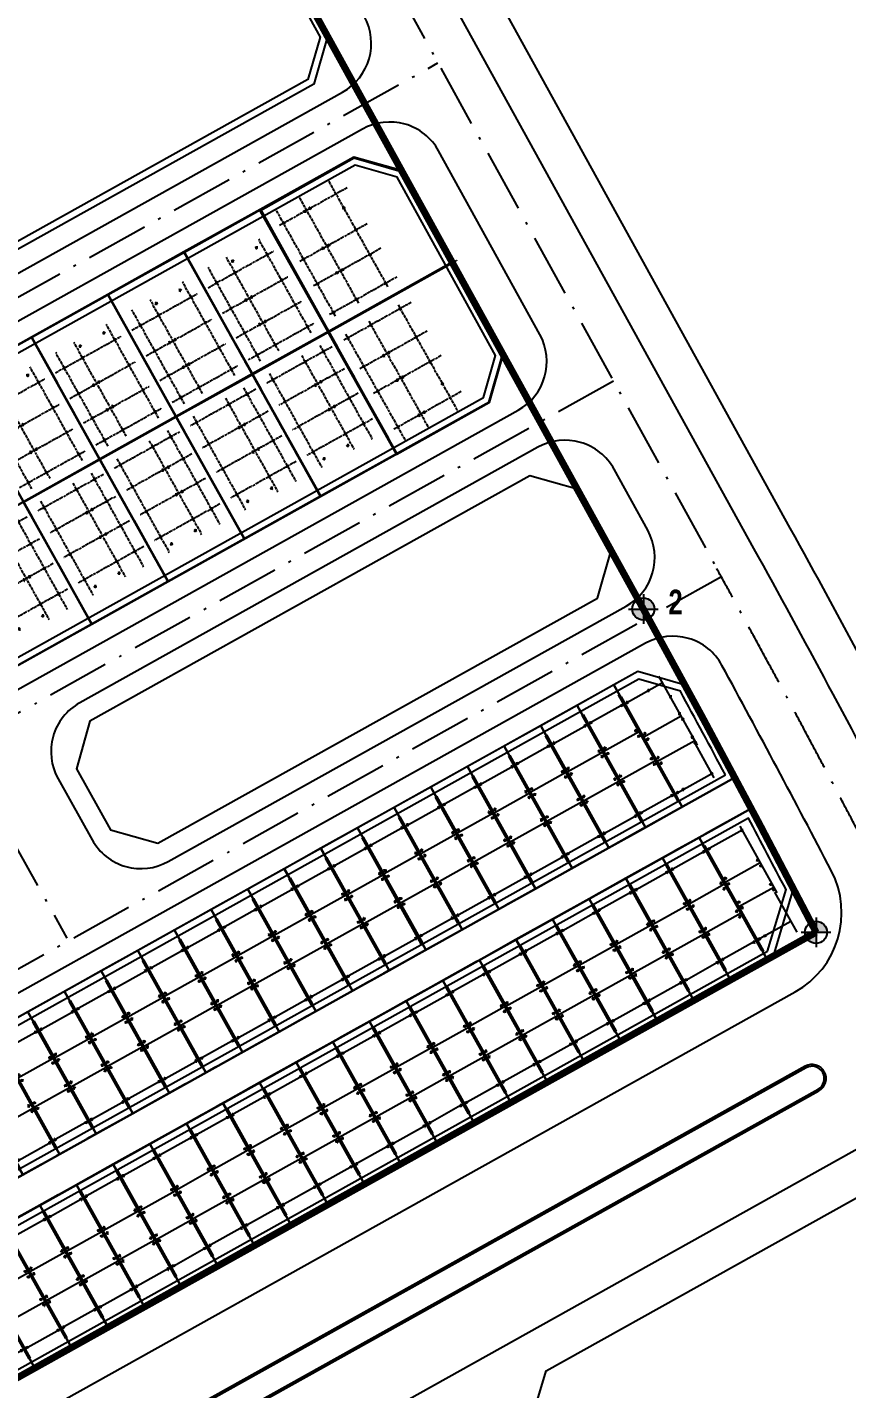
# Model space of a CAD drawing. Header units: millimetres. Extents: x 198719 to 733479478, y 80883 to 2151551233.
# Drawn here: x 568876671 to 568994312, y 2063063274 to 2063258782 of the extents above; entities that cross this region are included whole.
import ezdxf
from ezdxf.xclip import XClip

# ---------------------------------------------------------------- set-up
doc = ezdxf.new("R2010")
doc.units = ezdxf.units.MM
for name, pattern in [('ACAD_ISO10W100', [18.5, 12, -3, 0.5, -3]), ('CENTER', [3, 1.5, -0.5, 0.5, -0.5]), ('CENTER2', [1.125, 0.75, -0.125, 0.125, -0.125]), ('HIDDEN', [0.75, 0.5, -0.25]), ('Xref Grid (A1)$0$CENTER2', [1.125, 0.75, -0.125, 0.125, -0.125])]:
    doc.linetypes.add(name, pattern=pattern)
for name, color, linetype in [('01.AXIS', 160, 'CENTER2'), ('BoThamCo', 94, 'Continuous'), ('CDC.01.AXIS', 160, 'CENTER2'), ('ChiaLo', 128, 'CENTER'), ('datOBt', 42, 'Continuous'), ('datOlienke', 42, 'Continuous'), ('datTruog', 134, 'Continuous'), ('LogDg', 7, 'Continuous'), ('loKBT', 42, 'Continuous'), ('LoLK', 6, 'Continuous'), ('QH', 7, 'Continuous'), ('RANHGIOI', 2, 'HIDDEN'), ('TimDg', 222, 'Continuous'), ('ViaHeS', 32, 'Continuous'), ('Xref Grid (A1)$0$01.AXIS', 160, 'Xref Grid (A1)$0$CENTER2')]:
    doc.layers.add(name, color=color, linetype=linetype)
for name, color, linetype, lineweight in [('A-NET THAY', 125, 'Continuous', 18), ('A-TUONG', 255, 'Continuous', 35), ('boDnv', 54, 'Continuous', 25), ('E- RANH GIOI', 1, 'CENTER', 13), ('E- THAY', 9, 'Continuous', 20), ('LD-THAY', 9, 'Continuous', 13)]:
    doc.layers.add(name, color=color, linetype=linetype, lineweight=lineweight)
doc.styles.add('ARIALB', font='', dxfattribs={"width": 0.75})
doc.styles.add('rms', font='romans.shx', dxfattribs={"width": 0.7, "bigfont": 'vns.shx'})
doc.styles.get('ARIALB').set_extended_font_data('.VnArialH', bold=True)
doc.linetypes.add('ADL', pattern='A,0.125,-0.15,["++",rms,S=0.5,R=0,X=0,Y=-0.2245],-1.35,1.125', length=2.75)

# ---------------------------------------------------------------- blocks, each defined once
blk = doc.blocks.new('moc')
at = {"layer": 'QH', "linetype": 'Continuous'}
h = blk.add_hatch(color=7, dxfattribs=at)
h.paths.add_polyline_path([(0, 0), (0.529, 0, 0.414214), (0, 0.529)])
h.paths.add_polyline_path([(-0.529, 0, 0.414214), (0, -0.529), (0, 0)])
for p, q in [((0, 0.706), (0, -0.706)), ((-0.706, 0), (0.706, 0))]:
    blk.add_line(p, q, dxfattribs=at)
blk.add_circle((0, 0), 0.529, dxfattribs=at)
blk = doc.blocks.new('NEN')
at = {"layer": 'boDnv', "color": 10, "linetype": 'ADL', "ltscale": 0.25}
for points in [[(359.51, 130.35), (389.04, 76.78), (387.31, 70.75), (232.19, -15.8), (226.4, -14.02), (199.01, 40.75), (200.9, 46.9), (353.52, 132.06)], [(236.62, -34.45), (249.69, -60.58), (255.48, -62.36), (412.42, 25.21), (414.15, 31.24), (400.06, 56.78), (394.08, 58.5), (238.52, -28.31)]]:
    blk.add_lwpolyline(points, close=True, dxfattribs=at)
for points in [[(447.02, -28.77, 0.001711), (440.58, -16.8), (434.62, -15.07), (276.13, -103.51), (274.24, -109.65), (280.31, -121.79)], [(453.05, -54.03), (455.7, -45.19, 0.001456), (450.31, -34.95), (283.44, -128.06), (289.63, -140.44), (295.36, -142.15), (300.82, -138.97)]]:
    blk.add_lwpolyline(points, format="xyb", close=True, dxfattribs=at)
at = {"layer": 'BoThamCo'}
blk.add_lwpolyline([(428.72, -3.48), (430.67, 3.33), (425.84, 12.09), (419.06, 14.03), (356.11, -21.09), (354.18, -27.9), (359.05, -36.63), (365.85, -38.56)], close=True, dxfattribs=at)
blk.add_lwpolyline([(460.28, -73.76, 1), (458.58, -70.7), (309.36, -153.97, 0.773158), (310.21, -157.24, 0.127931), (311.06, -157.02)], format="xyb", close=True, dxfattribs=at)
at = {"layer": 'ChiaLo', "ltscale": 5}
for points in [[(380.55, 52.09), (400.04, 17.16)], [(369.63, 46), (389.12, 11.07)], [(407.98, 44.49), (242.27, -47.97)], [(358.71, 39.91), (378.21, 4.98)], [(347.8, 33.82), (367.29, -1.11)], [(336.88, 27.73), (356.37, -7.2)], [(431.08, -15.9), (440.83, -33.37)], [(425.84, -18.83), (435.59, -36.29)], [(420.6, -21.75), (430.35, -39.22)], [(415.36, -24.67), (425.11, -42.14)], [(448.37, -29.16), (362.24, -77.22), (352.49, -59.76)], [(410.12, -27.6), (419.87, -45.06)], [(404.89, -30.52), (414.63, -47.99)], [(450.72, -33.58), (364.67, -81.59), (374.42, -99.05)], [(399.65, -33.45), (409.39, -50.91)], [(394.41, -36.37), (404.15, -53.83)], [(443.26, -37.73), (453.01, -55.2)], [(389.17, -39.29), (398.91, -56.76)], [(438.02, -40.66), (447.77, -58.12)], [(383.93, -42.22), (393.67, -59.68)], [(432.79, -43.58), (442.53, -61.05)], [(378.69, -45.14), (388.43, -62.6)], [(427.55, -46.51), (437.29, -63.97)], [(373.45, -48.06), (383.19, -65.53)], [(422.31, -49.43), (432.05, -66.89)], [(368.21, -50.99), (377.95, -68.45)], [(417.07, -52.35), (426.81, -69.82)], [(362.97, -53.91), (372.71, -71.38)], [(411.83, -55.28), (421.57, -72.74)], [(357.73, -56.83), (367.47, -74.3)], [(406.59, -58.2), (416.33, -75.66)], [(352.49, -59.76), (362.24, -77.22), (279.9, -123.17)], [(401.35, -61.12), (411.09, -78.59)], [(347.25, -62.68), (357, -80.15)], [(396.11, -64.05), (405.85, -81.51)], [(342.01, -65.6), (351.76, -83.07)], [(390.87, -66.97), (400.61, -84.44)], [(385.63, -69.89), (395.38, -87.36)], [(380.39, -72.82), (390.14, -90.28)], [(375.15, -75.74), (384.9, -93.21)], [(369.91, -78.67), (379.66, -96.13)], [(374.42, -99.05), (364.67, -81.59), (282.12, -127.65)], [(359.43, -84.51), (369.18, -101.98)], [(354.19, -87.44), (363.94, -104.9)], [(348.95, -90.36), (358.7, -107.82)], [(343.71, -93.28), (353.46, -110.75)], [(338.47, -96.21), (348.22, -113.67)]]:
    blk.add_lwpolyline(points, dxfattribs=at)
at = {"layer": 'datOBt'}
blk.add_lwpolyline([(235.55, -34.54), (248.99, -61.41), (255.59, -63.44), (413.27, 24.54), (415.22, 31.36), (400.74, 57.63), (393.96, 59.57), (237.68, -27.63)], close=True, dxfattribs=at)
at = {"layer": 'datOlienke'}
for points in [[(448.37, -29.16, 0.001887), (441.26, -15.95), (434.5, -14), (275.29, -102.83), (273.16, -109.74), (279.88, -123.18)], [(453.89, -54.71), (456.77, -45.09, 0.001636), (450.72, -33.58), (282.12, -127.65), (288.93, -141.27), (295.49, -143.23), (301.32, -139.84)]]:
    blk.add_lwpolyline(points, format="xyb", close=True, dxfattribs=at)
at = {"layer": 'datTruog', "linetype": 'ByBlock'}
blk.add_lwpolyline([(360.18, 131.19), (390.11, 76.9), (388.16, 70.08), (232.3, -16.89), (225.7, -14.85), (197.94, 40.67), (200.06, 47.57), (353.4, 133.14)], close=True, dxfattribs=at)
at = {"layer": 'LogDg'}
for points in [[(407.74, 82.21), (451.06, 3.64, -0.005576), (472.22, -35.78, 0.422017), (490.07, -41.12), (502.99, -33.92), (514.67, -54.89), (500.3, -62.89, 0.404193), (495.05, -80.18), (502.5, -94.71), (491.82, -100.19), (485.09, -87.06, 0.424556), (467.19, -81.64), (316.16, -165.91), (307.21, -171.12, 0.396001), (304.07, -181.61), (326.15, -225.74)], [(462.18, -42.48, 0.004173), (446.54, -13.11, 0.41755), (435.61, -9.94), (272.33, -101.05, 0.401037), (269.07, -111.62), (286.08, -145.64, 0.427514), (297.14, -149.05), (456.99, -59.85, 0.406017), (462.18, -42.48)]]:
    blk.add_lwpolyline(points, format="xyb", dxfattribs=at)
for points in [[(392.27, 68.94, 0.412716), (395.37, 79.78), (365.44, 134.08, 0.415712), (354.54, 137.2), (197.1, 49.35, 0.401037), (193.84, 38.79), (221.6, -16.72, 0.427514), (232.66, -20.13)], [(231.46, -36.41), (244.89, -63.27, 0.427514), (255.94, -66.68), (417.37, 23.4, 0.412716), (420.48, 34.25), (406, 60.52, 0.415712), (395.09, 63.64), (234.71, -25.85, 0.401037)], [(432.82, -4.63, 0.412716), (435.93, 6.22), (431.1, 14.98, 0.415712), (420.2, 18.1), (354.65, -18.47, 0.414214), (351.56, -29.36), (356.43, -38.09, 0.414214), (367.32, -41.18)], [(460.4, -73.98, 1), (458.46, -70.48), (309.24, -153.75, 0.773158), (310.21, -157.49, 0.127931), (311.19, -157.24)]]:
    blk.add_lwpolyline(points, format="xyb", close=True, dxfattribs=at)
at = {"layer": 'loKBT'}
for points in [[(400.74, 57.63), (393.96, 59.57), (380.55, 52.09), (390.29, 34.62), (407.98, 44.49)], [(380.55, 52.09), (369.63, 46), (379.38, 28.53), (390.29, 34.62)], [(369.63, 46), (358.71, 39.91), (368.46, 22.44), (379.38, 28.53)], [(415.22, 31.36), (407.98, 44.49), (390.29, 34.62), (400.04, 17.16), (413.27, 24.54)], [(358.71, 39.91), (347.8, 33.82), (357.54, 16.35), (368.46, 22.44)], [(347.8, 33.82), (336.88, 27.73), (346.63, 10.26), (357.54, 16.35)], [(390.29, 34.62), (379.38, 28.53), (389.12, 11.07), (400.04, 17.16)], [(379.38, 28.53), (368.46, 22.44), (378.21, 4.98), (389.12, 11.07)], [(368.46, 22.44), (357.54, 16.35), (367.29, -1.11), (378.21, 4.98)], [(357.54, 16.35), (346.63, 10.26), (356.37, -7.2), (367.29, -1.11)], [(346.63, 10.26), (335.71, 4.17), (345.46, -13.29), (356.37, -7.2)]]:
    blk.add_lwpolyline(points, close=True, dxfattribs=at)
at = {"layer": 'LoLK'}
for points in [[(441.26, -15.95), (434.5, -14), (431.08, -15.9), (440.83, -33.37), (448.37, -29.16, 0.001887)], [(450.72, -33.58), (443.26, -37.73), (453.01, -55.2), (453.89, -54.71), (456.77, -45.09, 0.001636)]]:
    blk.add_lwpolyline(points, format="xyb", close=True, dxfattribs=at)
for points in [[(431.08, -15.9), (425.84, -18.83), (435.59, -36.29), (440.83, -33.37)], [(425.84, -18.83), (420.6, -21.75), (430.35, -39.22), (435.59, -36.29)], [(420.6, -21.75), (415.36, -24.67), (425.11, -42.14), (430.35, -39.22)], [(415.36, -24.67), (410.12, -27.6), (419.87, -45.06), (425.11, -42.14)], [(410.12, -27.6), (404.89, -30.52), (414.63, -47.99), (419.87, -45.06)], [(404.89, -30.52), (399.65, -33.45), (409.39, -50.91), (414.63, -47.99)], [(399.65, -33.45), (394.41, -36.37), (404.15, -53.83), (409.39, -50.91)], [(394.41, -36.37), (389.17, -39.29), (398.91, -56.76), (404.15, -53.83)], [(443.26, -37.73), (438.02, -40.66), (447.77, -58.12), (453.01, -55.2)], [(389.17, -39.29), (383.93, -42.22), (393.67, -59.68), (398.91, -56.76)], [(438.02, -40.66), (432.79, -43.58), (442.53, -61.05), (447.77, -58.12)], [(383.93, -42.22), (378.69, -45.14), (388.43, -62.6), (393.67, -59.68)], [(432.79, -43.58), (427.55, -46.51), (437.29, -63.97), (442.53, -61.05)], [(378.69, -45.14), (373.45, -48.06), (383.19, -65.53), (388.43, -62.6)], [(427.55, -46.51), (422.31, -49.43), (432.05, -66.89), (437.29, -63.97)], [(373.45, -48.06), (368.21, -50.99), (377.95, -68.45), (383.19, -65.53)], [(422.31, -49.43), (417.07, -52.35), (426.81, -69.82), (432.05, -66.89)], [(368.21, -50.99), (362.97, -53.91), (372.71, -71.38), (377.95, -68.45)], [(417.07, -52.35), (411.83, -55.28), (421.57, -72.74), (426.81, -69.82)], [(362.97, -53.91), (357.73, -56.83), (367.47, -74.3), (372.71, -71.38)], [(411.83, -55.28), (406.59, -58.2), (416.33, -75.66), (421.57, -72.74)], [(357.73, -56.83), (352.49, -59.76), (362.24, -77.22), (367.47, -74.3)], [(406.59, -58.2), (401.35, -61.12), (411.09, -78.59), (416.33, -75.66)], [(352.49, -59.76), (347.25, -62.68), (357, -80.15), (362.24, -77.22)], [(401.35, -61.12), (396.11, -64.05), (405.85, -81.51), (411.09, -78.59)], [(347.25, -62.68), (342.01, -65.6), (351.76, -83.07), (357, -80.15)], [(396.11, -64.05), (390.87, -66.97), (400.61, -84.44), (405.85, -81.51)], [(342.01, -65.6), (336.77, -68.53), (346.52, -85.99), (351.76, -83.07)], [(390.87, -66.97), (385.63, -69.89), (395.38, -87.36), (400.61, -84.44)], [(385.63, -69.89), (380.39, -72.82), (390.14, -90.28), (395.38, -87.36)], [(380.39, -72.82), (375.15, -75.74), (384.9, -93.21), (390.14, -90.28)], [(375.15, -75.74), (369.91, -78.67), (379.66, -96.13), (384.9, -93.21)], [(369.91, -78.67), (364.67, -81.59), (374.42, -99.05), (379.66, -96.13)], [(364.67, -81.59), (359.43, -84.51), (369.18, -101.98), (374.42, -99.05)], [(359.43, -84.51), (354.19, -87.44), (363.94, -104.9), (369.18, -101.98)], [(354.19, -87.44), (348.95, -90.36), (358.7, -107.82), (363.94, -104.9)], [(348.95, -90.36), (343.71, -93.28), (353.46, -110.75), (358.7, -107.82)], [(343.71, -93.28), (338.47, -96.21), (348.22, -113.67), (353.46, -110.75)], [(338.47, -96.21), (333.23, -99.13), (342.98, -116.6), (348.22, -113.67)]]:
    blk.add_lwpolyline(points, close=True, dxfattribs=at)
at = {"layer": 'RANHGIOI', "color": 1, "ltscale": 9, "const_width": 1}
blk.add_lwpolyline([(-499.27, -471.64), (-50.48, -321.02, 0.050684), (130.42, -239.14), (301.32, -139.84), (460, -51.3, 0.006594), (435.29, -5.05), (303.08, 234.77), (284.67, 225.08), (-55.99, 76.59), (-56.84, 76.22, -0.005137), (-90.74, 62.09), (-377.22, -17.13, -0.020567)], format="xyb", dxfattribs=at)
at = {"layer": 'TimDg', "linetype": 'ACAD_ISO10W100', "ltscale": 0.75}
blk.add_lwpolyline([(283.91, 294.4), (445.8, 0.74, -0.007517), (474.04, -52.35), (508.79, -120.12, 0.000278)], format="xyb", dxfattribs=at)
for points in [[(222.76, -29.08), (405.9, 73.11)], [(431.01, 27.57), (246.06, -75.63)], [(446.46, -0.45), (260.37, -104.29)], [(337.47, -24.62), (352.82, -52.13)]]:
    blk.add_lwpolyline(points, dxfattribs=at)
at = {"layer": 'ViaHeS', "elevation": 0}
blk.add_lwpolyline([(330.17, -223.73), (309.54, -182.47), (311.62, -175.49), (319.13, -171.13), (408.28, -121.39), (412.27, -122.59), (434.35, -165.32), (442.35, -161.19), (420.14, -118.2), (421.38, -114.07), (470.33, -86.76), (479.64, -89.58), (486.48, -102.92), (507.84, -91.97), (500.5, -77.65), (503.42, -68.02), (517.59, -60.13), (500.08, -28.68), (486.97, -35.97), (477.62, -33.17, 0.0056), (456.31, 6.54), (412.32, 86.32)], format="xyb", dxfattribs=at)
at = {"layer": 'ViaHeS'}
for points in [[(360.18, 131.19), (390.11, 76.9), (388.16, 70.08), (232.3, -16.89), (225.7, -14.85), (197.94, 40.67), (200.06, 47.57), (353.4, 133.14)], [(235.55, -34.54), (248.99, -61.41), (255.59, -63.44), (413.27, 24.54), (415.22, 31.36), (400.74, 57.63), (393.96, 59.57), (237.68, -27.63)], [(425.84, 12.09), (419.06, 14.03), (356.11, -21.09), (354.18, -27.9), (359.05, -36.63), (365.85, -38.56), (428.72, -3.48), (430.67, 3.33)]]:
    blk.add_lwpolyline(points, close=True, dxfattribs=at)
blk.add_lwpolyline([(441.26, -15.95), (434.5, -14), (275.29, -102.83), (273.16, -109.74), (288.93, -141.27), (295.49, -143.23), (301.32, -139.84), (453.89, -54.71), (456.77, -45.09, 0.004151)], format="xyb", close=True, dxfattribs=at)
blk.add_lwpolyline([(450.72, -33.58), (448.37, -29.16), (279.88, -123.18), (282.12, -127.65), (450.72, -33.58)], dxfattribs=at)
at = {"layer": 'QH', "xscale": 3, "yscale": 3, "zscale": 3}
for p in [(435.29, -5.05), (460, -51.3)]:
    blk.add_blockref('moc', p, dxfattribs=at)
at = {"layer": 'QH', "style": 'ARIALB', "width": 0.75}
blk.add_text('2', height=3.5, dxfattribs=at).set_placement((438.88, -5.78, -2.25))
blk = doc.blocks.new('NEN A')
at = {"layer": 'datOlienke'}
for points in [[(7.63, 25, 0.001887), (7.86, 40), (2.91, 45), (-179.41, 45), (-184.63, 40.01), (-185.31, 25)], [(0, 0), (7.21, 7, 0.001636), (7.53, 20), (-185.54, 20), (-186.23, 4.79), (-181.45, -0.12), (-174.71, 0)]]:
    blk.add_lwpolyline(points, format="xyb", close=True, dxfattribs=at)
at = {"layer": 'LoLK'}
for points in [[(-175.01, 45), (-179.41, 45), (-184.63, 40.01), (-185.31, 25), (-175.01, 25)], [(-169.01, 45), (-175.01, 45), (-175.01, 25), (-169.01, 25)], [(-163.01, 45), (-169.01, 45), (-169.01, 25), (-163.01, 25)], [(-157.01, 45), (-163.01, 45), (-163.01, 25), (-157.01, 25)], [(-151.01, 45), (-157.01, 45), (-157.01, 25), (-151.01, 25)], [(-145.01, 45), (-151.01, 45), (-151.01, 25), (-145.01, 25)], [(-139.01, 45), (-145.01, 45), (-145.01, 25), (-139.01, 25)], [(-133.01, 45), (-139.01, 45), (-139.01, 25), (-133.01, 25)], [(-127.01, 45), (-133.01, 45), (-133.01, 25), (-127.01, 25)], [(-121.01, 45), (-127.01, 45), (-127.01, 25), (-121.01, 25)], [(-115.01, 45), (-121.01, 45), (-121.01, 25), (-115.01, 25)], [(-109.01, 45), (-115.01, 45), (-115.01, 25), (-109.01, 25)], [(-103.01, 45), (-109.01, 45), (-109.01, 25), (-103.01, 25)], [(-97.01, 45), (-103.01, 45), (-103.01, 25), (-97.01, 25)], [(-91.01, 45), (-97.01, 45), (-97.01, 25), (-91.01, 25)], [(-85.01, 45), (-91.01, 45), (-91.01, 25), (-85.01, 25)], [(-79.01, 45), (-85.01, 45), (-85.01, 25), (-79.01, 25)], [(-73.01, 45), (-79.01, 45), (-79.01, 25), (-73.01, 25)], [(-67.01, 45), (-73.01, 45), (-73.01, 25), (-67.01, 25)], [(-61.01, 45), (-67.01, 45), (-67.01, 25), (-61.01, 25)], [(-55.01, 45), (-61.01, 45), (-61.01, 25), (-55.01, 25)], [(-49.01, 45), (-55.01, 45), (-55.01, 25), (-49.01, 25)], [(-43.01, 45), (-49.01, 45), (-49.01, 25), (-43.01, 25)], [(-37.01, 45), (-43.01, 45), (-43.01, 25), (-37.01, 25)], [(-31.01, 45), (-37.01, 45), (-37.01, 25), (-31.01, 25)], [(-25.01, 45), (-31.01, 45), (-31.01, 25), (-25.01, 25)], [(-19.01, 45), (-25.01, 45), (-25.01, 25), (-19.01, 25)], [(-13.01, 45), (-19.01, 45), (-19.01, 25), (-13.01, 25)], [(-7.01, 45), (-13.01, 45), (-13.01, 25), (-7.01, 25)], [(-1.01, 45), (-7.01, 45), (-7.01, 25), (-1.01, 25)], [(-175.01, 20), (-185.54, 20), (-186.23, 4.79), (-181.45, -0.12), (-175.01, -0.01)], [(-169.01, 20), (-175.01, 20), (-175.01, -0.01), (-174.71, 0), (-169.01, 0)], [(-163.01, 20), (-169.01, 20), (-169.01, 0), (-163.01, 0)], [(-157.01, 20), (-163.01, 20), (-163.01, 0), (-157.01, 0)], [(-151.01, 20), (-157.01, 20), (-157.01, 0), (-151.01, 0)], [(-145.01, 20), (-151.01, 20), (-151.01, 0), (-145.01, 0)], [(-139.01, 20), (-145.01, 20), (-145.01, 0), (-139.01, 0)], [(-133.01, 20), (-139.01, 20), (-139.01, 0), (-133.01, 0)], [(-127.01, 20), (-133.01, 20), (-133.01, 0), (-127.01, 0)], [(-121.01, 20), (-127.01, 20), (-127.01, 0), (-121.01, 0)], [(-115.01, 20), (-121.01, 20), (-121.01, 0), (-115.01, 0)], [(-109.01, 20), (-115.01, 20), (-115.01, 0), (-109.01, 0)], [(-103.01, 20), (-109.01, 20), (-109.01, 0), (-103.01, 0)], [(-97.01, 20), (-103.01, 20), (-103.01, 0), (-97.01, 0)], [(-91.01, 20), (-97.01, 20), (-97.01, 0), (-91.01, 0)], [(-85.01, 20), (-91.01, 20), (-91.01, 0), (-85.01, 0)], [(-79.01, 20), (-85.01, 20), (-85.01, 0), (-79.01, 0)], [(-73.01, 20), (-79.01, 20), (-79.01, 0), (-73.01, 0)], [(-67.01, 20), (-73.01, 20), (-73.01, 0), (-67.01, 0)], [(-61.01, 20), (-67.01, 20), (-67.01, 0), (-61.01, 0)], [(-55.01, 20), (-61.01, 20), (-61.01, 0), (-55.01, 0)], [(-49.01, 20), (-55.01, 20), (-55.01, 0), (-49.01, 0)], [(-43.01, 20), (-49.01, 20), (-49.01, 0), (-43.01, 0)], [(-37.01, 20), (-43.01, 20), (-43.01, 0), (-37.01, 0)], [(-31.01, 20), (-37.01, 20), (-37.01, 0), (-31.01, 0)], [(-25.01, 20), (-31.01, 20), (-31.01, 0), (-25.01, 0)], [(-19.01, 20), (-25.01, 20), (-25.01, 0), (-19.01, 0)], [(-13.01, 20), (-19.01, 20), (-19.01, 0), (-13.01, 0)], [(-7.01, 20), (-13.01, 20), (-13.01, 0), (-7.01, 0)], [(-1.01, 20), (-7.01, 20), (-7.01, 0), (-1.01, 0)]]:
    blk.add_lwpolyline(points, close=True, dxfattribs=at)
for points in [[(7.86, 40), (2.91, 45), (-1.01, 45), (-1.01, 25), (7.63, 25, 0.001887)], [(7.53, 20), (-1.01, 20), (-1.01, 0), (0, 0), (7.21, 7, 0.001636)]]:
    blk.add_lwpolyline(points, format="xyb", close=True, dxfattribs=at)
blk = doc.blocks.new('A$C758D662A')
at = {"linetype": 'HIDDEN', "ltscale": 500}
for radius in [300, 200]:
    blk.add_circle((0, 0), radius, dxfattribs=at)
at = {"layer": 'CDC.01.AXIS', "ltscale": 200}
for p, q in [((437, 0), (-437, 0)), ((0, 437), (0, -437))]:
    blk.add_line(p, q, dxfattribs=at)
blk = doc.blocks.new('pile Plan')
at = {"xscale": 0.5, "yscale": 0.5, "zscale": 0.5}
for p in [(340, 14779), (5440.000004, 14779), (340, 9630), (5440.000004, 9630), (340, 8730), (5440.000004, 8730), (340, 5040), (340, 4140), (5440.000004, 5040), (5440.000004, 4140), (340, -1), (5440.000004, -1)]:
    blk.add_blockref('A$C758D662A', p, dxfattribs=at)
blk = doc.blocks.new('A5 - 2')
at = {"layer": 'Xref Grid (A1)$0$01.AXIS', "ltscale": 500}
for p, q in [((0.11, -1.09), (0.11, -18.43)), ((5.89, -1.09), (5.89, -18.43)), ((0.11, -2.11), (5.89, -2.11)), ((0.11, -7.62), (5.89, -7.62)), ((0.11, -12.39), (5.89, -12.39)), ((0.11, -16.89), (5.89, -16.89))]:
    blk.add_line(p, q, dxfattribs=at)
at = {"xscale": 0.001, "yscale": 0.001, "zscale": 0.001}
blk.add_blockref('pile Plan', (0.11, -16.89), dxfattribs=at)
blk = doc.blocks.new('A1 - 2')
at = {"layer": 'Xref Grid (A1)$0$01.AXIS', "ltscale": 500}
for p, q in [((0.11, -1.09), (0.11, -18.43)), ((5.89, -1.09), (5.89, -18.43)), ((0.11, -2.11), (5.89, -2.11)), ((0.11, -7.62), (5.89, -7.62)), ((0.11, -12.39), (5.89, -12.39)), ((0.11, -16.89), (5.89, -16.89))]:
    blk.add_line(p, q, dxfattribs=at)
at = {"xscale": 0.001, "yscale": 0.001, "zscale": 0.001}
blk.add_blockref('pile Plan', (0.11, -16.89), dxfattribs=at)
blk = doc.blocks.new('AT3 - 2')
at = {"layer": '01.AXIS', "ltscale": 500}
for p, q in [((0.11, -1.4), (0.11, -17.98)), ((6.06, -1.4), (6.06, -7.43)), ((0.11, -2.11), (6.17, -2.11)), ((0.11, -7.43), (6.24, -7.43)), ((6.24, -6.67), (6.24, -17.98)), ((0.11, -11.45), (6.24, -11.45)), ((0.11, -16.89), (6.24, -16.89))]:
    blk.add_line(p, q, dxfattribs=at)
at = {"xscale": 0.0005, "yscale": 0.0005, "zscale": 0.0005}
for p in [(0.45, -2.11), (1.35, -2.11), (6.02, -2.11), (6.13, -7.07), (6.13, -7.97), (0.45, -10.86), (0.45, -11.76), (6.19, -10.91), (6.19, -11.81), (6.24, -14.57), (0.45, -16.89), (3.92, -16.89)]:
    blk.add_blockref('A$C758D662A', p, dxfattribs=at)
at = {"xscale": 0.000500000000000001, "yscale": 0.000500000000000001, "zscale": 0.000500000000000001, "rotation": 90.00000000000001}
for p in [(0.45, -6.94), (0.45, -7.84)]:
    blk.add_blockref('A$C758D662A', p, dxfattribs=at)
blk = doc.blocks.new('AT2 - 2')
blk.add_line((0.11, -2.11), (-0.82, -2.11))
at = {"layer": '01.AXIS', "ltscale": 500}
for p, q in [((0.11, -1.4), (0.11, -18.67)), ((5.87, -1.4), (5.87, -12.35)), ((5.98, -2.11), (0.11, -2.11)), ((5.87, -7.43), (0.11, -7.43)), ((5.87, -11.45), (0.11, -11.45)), ((5.61, -12.09), (5.61, -18.67)), ((5.61, -16.89), (0.11, -16.89))]:
    blk.add_line(p, q, dxfattribs=at)
at = {"xscale": 0.0005, "yscale": 0.0005, "zscale": 0.0005}
for p in [(0.45, -2.11), (5.83, -2.11), (5.74, -6.94), (5.74, -7.84), (0.45, -10.86), (0.45, -11.76), (5.67, -10.86), (5.67, -11.76), (0.45, -16.89), (1.35, -16.89)]:
    blk.add_blockref('A$C758D662A', p, dxfattribs=at)
at = {"xscale": 0.0005000000000000033, "yscale": 0.0005000000000000033, "zscale": 0.0005000000000000033, "rotation": 90}
for p in [(0.45, -6.94), (0.45, -7.84)]:
    blk.add_blockref('A$C758D662A', p, dxfattribs=at)
blk = doc.blocks.new('a5 sao - 2')
at = {"layer": 'Xref Grid (A1)$0$01.AXIS', "ltscale": 500}
for p, q in [((-5.89, -1.09), (-5.89, -18.43)), ((-0.11, -1.09), (-0.11, -18.43)), ((-5.89, -2.11), (-0.11, -2.11)), ((-5.89, -7.62), (-0.11, -7.62)), ((-5.89, -12.39), (-0.11, -12.39)), ((-5.89, -16.89), (-0.11, -16.89))]:
    blk.add_line(p, q, dxfattribs=at)
at = {"xscale": 0.001, "yscale": 0.001, "zscale": 0.001}
blk.add_blockref('pile Plan', (-5.89, -16.89), dxfattribs=at)
blk = doc.blocks.new('a1 sao - 2')
at = {"layer": 'Xref Grid (A1)$0$01.AXIS', "ltscale": 500}
for p, q in [((0.11, -1.09), (0.11, -18.43)), ((5.89, -1.09), (5.89, -18.43)), ((0.11, -2.11), (5.89, -2.11)), ((0.11, -7.62), (5.89, -7.62)), ((0.11, -12.39), (5.89, -12.39)), ((0.11, -16.89), (5.89, -16.89))]:
    blk.add_line(p, q, dxfattribs=at)
at = {"xscale": 0.001, "yscale": 0.001, "zscale": 0.001}
blk.add_blockref('pile Plan', (0.11, -16.89), dxfattribs=at)
blk = doc.blocks.new('MB TANG 2 BT1')
at = {"layer": '01.AXIS', "ltscale": 500}
for p, q in [((7195672, 840351), (7195672, 824990)), ((7200972, 840351), (7200972, 824990)), ((7203952, 840351), (7203952, 824990)), ((7205388, 839327), (7194643, 839327)), ((7205388, 835727), (7194643, 835727)), ((7205388, 831707), (7194643, 831707)), ((7205388, 827507), (7194643, 827507))]:
    blk.add_line(p, q, dxfattribs=at)
at = {"xscale": -0.5, "yscale": 0.5, "zscale": 0.5}
for p in [(7195672, 839327), (7203952, 839327), (7195672, 835767), (7203952, 835727), (7195672, 831667), (7203952, 831707), (7195672, 827507), (7203952, 827507), (7196562, 825897), (7200462, 825897)]:
    blk.add_blockref('A$C758D662A', p, dxfattribs=at)
at = {"xscale": -0.5, "yscale": 0.5, "zscale": 0.5, "rotation": 270}
for p in [(7200972, 839327), (7200612, 835727), (7201512, 835727), (7200612, 831707), (7201512, 831707), (7200972, 827507)]:
    blk.add_blockref('A$C758D662A', p, dxfattribs=at)
blk = doc.blocks.new('MB TANG 2 BT2')
at = {"layer": '01.AXIS', "ltscale": 500}
for p, q in [((7078098, 744452), (7078098, 726847)), ((7081898, 744452), (7081898, 726847)), ((7086698, 744452), (7086698, 726847)), ((7088511, 743840), (7077408, 743840)), ((7088511, 739140), (7077408, 739140)), ((7088511, 735120), (7077408, 735120)), ((7088511, 729220), (7077408, 729220))]:
    blk.add_line(p, q, dxfattribs=at)
at = {"xscale": -0.5, "yscale": 0.5, "zscale": 0.5}
for p in [(7078138, 743840), (7086658, 743840), (7078098, 739180), (7081308, 739140), (7082208, 739140), (7086698, 739180), (7078098, 735080), (7081308, 735120), (7082208, 735120), (7086698, 735080), (7086698, 731510), (7078138, 729220)]:
    blk.add_blockref('A$C758D662A', p, dxfattribs=at)
at = {"xscale": -0.5, "yscale": 0.5, "zscale": 0.5, "rotation": 270}
for p in [(7081858, 743840), (7081538, 729220), (7082438, 729220)]:
    blk.add_blockref('A$C758D662A', p, dxfattribs=at)
blk = doc.blocks.new('NEN BT1')
at = {"layer": 'loKBT'}
for points in [[(-168.18, 23), (-168.18, 43), (-181.78, 43), (-187.01, 38.01), (-187.69, 23)], [(-155.68, 43), (-168.18, 43), (-168.18, 23), (-155.68, 23)], [(-143.18, 43), (-155.68, 43), (-155.68, 23), (-143.18, 23)], [(-130.68, 43), (-143.18, 43), (-143.18, 23), (-130.68, 23)], [(-118.18, 43), (-130.68, 43), (-130.68, 23), (-118.18, 23)], [(-105.68, 43), (-118.18, 43), (-118.18, 23), (-105.68, 23)], [(-93.18, 43), (-105.68, 43), (-105.68, 23), (-93.18, 23)], [(-80.68, 43), (-93.18, 43), (-93.18, 23), (-80.68, 23)], [(-68.18, 43), (-80.68, 43), (-80.68, 23), (-68.18, 23)], [(-55.68, 43), (-68.18, 43), (-68.18, 23), (-55.68, 23)], [(-43.18, 43), (-55.68, 43), (-55.68, 23), (-43.18, 23)], [(-30.68, 43), (-43.18, 43), (-43.18, 23), (-30.68, 23)], [(-18.18, 43), (-30.68, 43), (-30.68, 23), (-18.18, 23)], [(2.15, 38), (-2.82, 43), (-18.18, 43), (-18.18, 23), (2.08, 23)], [(-168.18, 23), (-187.69, 23), (-188.37, 7.99), (-183.59, 3), (-168.18, 3)], [(-155.68, 23), (-168.18, 23), (-168.18, 3), (-155.68, 3)], [(-143.18, 23), (-155.68, 23), (-155.68, 3), (-143.18, 3)], [(-130.68, 23), (-143.18, 23), (-143.18, 3), (-130.68, 3)], [(-118.18, 23), (-130.68, 23), (-130.68, 3), (-118.18, 3)], [(-105.68, 23), (-118.18, 23), (-118.18, 3), (-105.68, 3)], [(-93.18, 23), (-105.68, 23), (-105.68, 3), (-93.18, 3)], [(-80.68, 23), (-93.18, 23), (-93.18, 3), (-80.68, 3)], [(-68.18, 23), (-80.68, 23), (-80.68, 3), (-68.18, 3)], [(-55.68, 23), (-68.18, 23), (-68.18, 3), (-55.68, 3)], [(-43.18, 23), (-55.68, 23), (-55.68, 3), (-43.18, 3)], [(-30.68, 23), (-43.18, 23), (-43.18, 3), (-30.68, 3)], [(-18.18, 23), (-30.68, 23), (-30.68, 3), (-18.18, 3)], [(2, 8), (2.08, 23), (-18.18, 23), (-18.18, 3), (-3.03, 3)]]:
    blk.add_lwpolyline(points, close=True, dxfattribs=at)

msp = doc.modelspace()

# ---------------------------------------------------------------- block references
at = {"layer": 'boDnv'}
ref = msp.add_blockref('NEN', (568528364, 2063180299, 0), dxfattribs=dict(at, xscale=1003.354102868895, yscale=1003.354102868895, zscale=1003.354102868895))
XClip(ref).set_block_clipping_path([(-95.7748162709, -416.20828746), (596.8422356524, 169.550739368)])

# ---------------------------------------------------------------- next in the draw order: linework, layer by layer
at = {"layer": 'A-TUONG', "elevation": 0}
for points in [[(568919897, 2063214978), (568937623, 2063224897), (568930363, 2063238063), (568923559, 2063240019), (568910107, 2063232483), (568919897, 2063214978)], [(568919897, 2063214978), (568937623, 2063224897), (568930363, 2063238063), (568923559, 2063240019), (568910107, 2063232483), (568919897, 2063214978)], [(568919885, 2063215000), (568937624, 2063224895), (568944906, 2063211740), (568942928, 2063204891), (568929660, 2063197486), (568919885, 2063215000)], [(568919885, 2063215000), (568937624, 2063224895), (568944906, 2063211740), (568942928, 2063204891), (568929660, 2063197486), (568919885, 2063215000)]]:
    msp.add_lwpolyline(points, dxfattribs=at)
at = {"layer": 'ChiaLo', "ltscale": 5, "elevation": 0}
for points in [[(568899165, 2063226405), (568918714, 2063191377)], [(568899165, 2063226405), (568918714, 2063191377)], [(568938387, 2063225321), (568771336, 2063132095)], [(568938387, 2063225321), (568771336, 2063132095)], [(568938387, 2063225321), (568771336, 2063132095)], [(568877273, 2063214187), (568896821, 2063179159)], [(568877273, 2063214187), (568896821, 2063179159)], [(568877273, 2063214187), (568896821, 2063179159)]]:
    msp.add_lwpolyline(points, dxfattribs=at)
at = {"layer": 'E- RANH GIOI', "ltscale": 0.05, "const_width": 100, "elevation": 0}
for points in [[(568937623, 2063224897), (568919897, 2063214978), (568910107, 2063232483), (568923559, 2063240019), (568930363, 2063238063)], [(568937623, 2063224897), (568919897, 2063214978), (568910107, 2063232483), (568923559, 2063240019), (568930363, 2063238063)], [(568937622, 2063224898), (568919904, 2063215012), (568910116, 2063232531), (568923517, 2063240024), (568930358, 2063238071)], [(568937624, 2063224895), (568919885, 2063215000), (568929660, 2063197486), (568942928, 2063204891), (568944906, 2063211740)], [(568937624, 2063224895), (568919885, 2063215000), (568929660, 2063197486), (568942928, 2063204891), (568944906, 2063211740)], [(568937622, 2063224898), (568919899, 2063215022), (568929686, 2063197504), (568942928, 2063204891), (568944886, 2063211726)]]:
    msp.add_lwpolyline(points, close=True, dxfattribs=at)
at = {"layer": 'E- RANH GIOI', "ltscale": 0.1, "const_width": 100, "elevation": 0}
for points in [[(568910111, 2063232540), (568899162, 2063226423), (568908950, 2063208905), (568919899, 2063215022)], [(568899165, 2063226431), (568888216, 2063220314), (568898004, 2063202796), (568908953, 2063208913)], [(568888222, 2063220317), (568877273, 2063214200), (568887061, 2063196681), (568898009, 2063202799)], [(568877276, 2063214208), (568866327, 2063208091), (568876115, 2063190572), (568887063, 2063196690)], [(568918738, 2063191386), (568929686, 2063197504), (568919899, 2063215022), (568908950, 2063208905)], [(568907791, 2063185277), (568918740, 2063191395), (568908953, 2063208913), (568898004, 2063202796)], [(568896848, 2063179163), (568907797, 2063185281), (568898009, 2063202799), (568887061, 2063196681)], [(568885902, 2063173054), (568896851, 2063179171), (568887063, 2063196690), (568876115, 2063190572)], [(568874953, 2063166937), (568885902, 2063173054), (568876115, 2063190572), (568865166, 2063184455)]]:
    msp.add_lwpolyline(points, close=True, dxfattribs=at)
at = {"layer": 'LD-THAY', "elevation": 0}
for points in [[(568919897, 2063214978), (568937623, 2063224897), (568930363, 2063238063), (568923559, 2063240019), (568910107, 2063232483), (568919897, 2063214978)], [(568919897, 2063214978), (568937623, 2063224897), (568930363, 2063238063), (568923559, 2063240019), (568910107, 2063232483), (568919897, 2063214978)], [(568919885, 2063215000), (568937624, 2063224895), (568944906, 2063211740), (568942928, 2063204891), (568929660, 2063197486), (568919885, 2063215000)], [(568919885, 2063215000), (568937624, 2063224895), (568944906, 2063211740), (568942928, 2063204891), (568929660, 2063197486), (568919885, 2063215000)]]:
    msp.add_lwpolyline(points, dxfattribs=at)

# ---------------------------------------------------------------- next in the draw order: block references
at = {"layer": 'A-NET THAY', "yscale": 1003.354102873385, "zscale": 1003.354102873385}
for name, p, xscale, rotation in [('AT3 - 2', (568970670, 2063146818, 0), -1003.354102873385, 209.1612944839648), ('a1 sao - 2', (568970670, 2063146818, 0), 1003.354102873385, 209.1612944839647), ('a5 sao - 2', (568965413, 2063143885, 0), -1003.354102873385, 209.1612944839648), ('a5 sao - 2', (568954899, 2063138018, 0), 1003.354102873385, 209.1612944839647), ('a1 sao - 2', (568949642, 2063135085, 0), -1003.354102873385, 209.1612944839648), ('a1 sao - 2', (568949642, 2063135085, 0), 1003.354102873385, 209.1612944839647), ('a5 sao - 2', (568944385, 2063132151, 0), -1003.354102873385, 209.1612944839648), ('a5 sao - 2', (568933871, 2063126284, 0), 1003.354102873385, 209.1612944839647), ('AT2 - 2', (568973115, 2063142438, 0), 1003.354102873385, 29.16129448396474), ('a1 sao - 2', (568928614, 2063123351, 0), -1003.354102873385, 209.1612944839648), ('A1 - 2', (568973115, 2063142438, 0), -1003.354102873385, 29.16129448396481), ('a1 sao - 2', (568928614, 2063123351, 0), 1003.354102873385, 209.1612944839647), ('A5 - 2', (568962601, 2063136571, 0), 1003.354102873385, 29.16129448396474), ('a5 sao - 2', (568923357, 2063120418, 0), -1003.354102873385, 209.1612944839648), ('A5 - 2', (568962601, 2063136571, 0), -1003.354102873385, 29.16129448396481), ('a5 sao - 2', (568912843, 2063114551, 0), 1003.354102873385, 209.1612944839647), ('A1 - 2', (568952087, 2063130704, 0), 1003.354102873385, 29.16129448396474), ('a1 sao - 2', (568907585, 2063111617, 0), -1003.354102873385, 209.1612944839648), ('A1 - 2', (568952087, 2063130704, 0), -1003.354102873385, 29.16129448396481), ('a1 sao - 2', (568907585, 2063111617, 0), 1003.354102873385, 209.1612944839647), ('A5 - 2', (568941572, 2063124837, 0), 1003.354102873385, 29.16129448396474), ('a5 sao - 2', (568902328, 2063108684, 0), -1003.354102873385, 209.1612944839648), ('A5 - 2', (568941572, 2063124837, 0), -1003.354102873385, 29.16129448396481), ('a5 sao - 2', (568891814, 2063102817, 0), 1003.354102873385, 209.1612944839647), ('A1 - 2', (568931058, 2063118970, 0), 1003.354102873385, 29.16129448396474), ('a1 sao - 2', (568886557, 2063099884, 0), -1003.354102873385, 209.1612944839648), ('A1 - 2', (568931058, 2063118970, 0), -1003.354102873385, 29.16129448396481), ('a1 sao - 2', (568886557, 2063099884, 0), 1003.354102873385, 209.1612944839647), ('A5 - 2', (568920544, 2063113103, 0), 1003.354102873385, 29.16129448396474), ('a5 sao - 2', (568881300, 2063096950, 0), -1003.354102873385, 209.1612944839648), ('A5 - 2', (568920544, 2063113103, 0), -1003.354102873385, 29.16129448396481), ('A1 - 2', (568910030, 2063107236, 0), 1003.354102873385, 29.16129448396474), ('A1 - 2', (568910030, 2063107236, 0), -1003.354102873385, 29.16129448396481), ('A5 - 2', (568899516, 2063101370, 0), 1003.354102873385, 29.16129448396474), ('A5 - 2', (568899516, 2063101370, 0), -1003.354102873385, 29.16129448396481), ('A1 - 2', (568889002, 2063095503, 0), 1003.354102873385, 29.16129448396474), ('A1 - 2', (568889002, 2063095503, 0), -1003.354102873385, 29.16129448396481), ('A5 - 2', (568878487, 2063089636, 0), 1003.354102873385, 29.16129448396474), ('A5 - 2', (568878487, 2063089636, 0), -1003.354102873385, 29.16129448396481), ('A1 - 2', (568867973, 2063083769, 0), 1003.354102873385, 29.16129448396474), ('A1 - 2', (568867973, 2063083769, 0), -1003.354102873385, 29.16129448396481)]:
    msp.add_blockref(name, p, dxfattribs=dict(at, xscale=xscale, rotation=rotation))
at = {"layer": 'E- THAY', "xscale": 1.003346589836539, "yscale": 1.003346589836539, "zscale": 1.003346589836539}
for p, rotation in [((563019940, 2058951559, 0), 29.19259926968853), ((563008994, 2058945450, 0), 29.19259926968853), ((562998050, 2058939336, 0), 29.19259926968853), ((562987104, 2058933227, 0), 29.19259926968853), ((562976155, 2058927109, 0), 29.19259926968853), ((574808909, 2067472368, 0), 209.1925992696885), ((574797963, 2067466259, 0), 209.1925992696885), ((574787020, 2067460144, 0), 209.1925992696885), ((574776074, 2067454035, 0), 209.1925992696885)]:
    msp.add_blockref('MB TANG 2 BT1', p, dxfattribs=dict(at, rotation=rotation))
at = {"layer": 'LD-THAY', "yscale": 1.003346589836539, "zscale": 1.003346589836539}
for p, xscale, rotation in [((562356850, 2060405489, 0), -1.003346589836539, 209.1925992696886), ((563095292, 2059086938, 0), 1.003346589836539, 29.30860216953292)]:
    msp.add_blockref('MB TANG 2 BT2', p, dxfattribs=dict(at, xscale=xscale, rotation=rotation))
at = {"layer": 'loKBT', "xscale": 1003.346589836539, "yscale": 1003.346589836539, "zscale": 1003.346589836539, "rotation": 29.19259926968853}
msp.add_blockref('NEN BT1', (568947087, 2063203862, 0), dxfattribs=at)
at = {"layer": 'LoLK', "xscale": 1003.354102873385, "yscale": 1003.354102873385, "zscale": 1003.354102873385, "rotation": 29.16129448396474}
msp.add_blockref('NEN A', (568983774, 2063125405, 0), dxfattribs=at)

doc.saveas('drawing.dxf')
